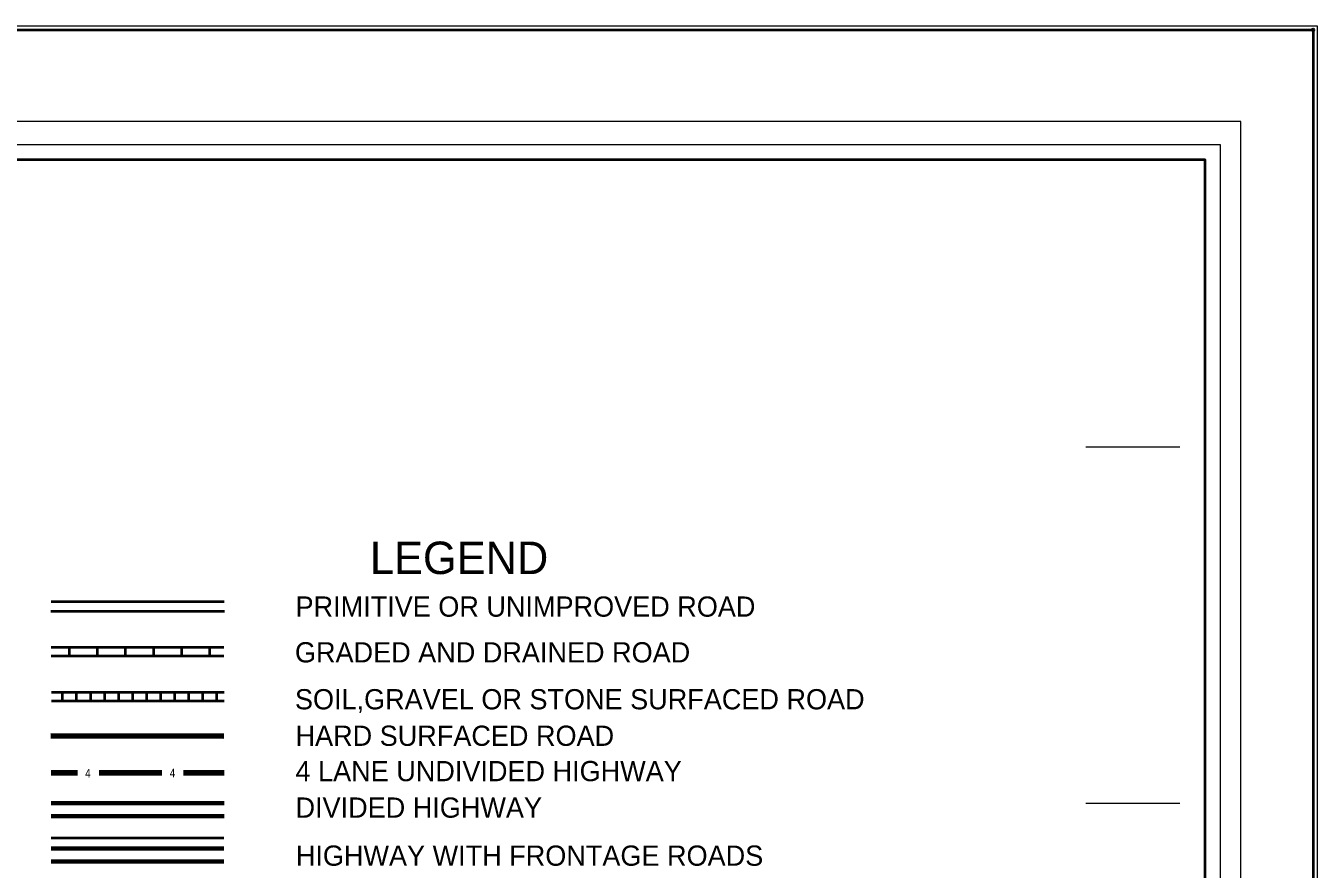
# Model space of a CAD drawing. Extents: x 475210 to 571886, y 145478 to 267644.
# Drawn here: x 560803 to 571841, y 194665 to 201875 of the extents above; entities that cross this region are included whole.
import ezdxf

# ---------------------------------------------------------------- set-up
doc = ezdxf.new("R2010")
doc.units = 0
doc.header["$LTSCALE"] = 50
doc.header["$PDMODE"] = 32
doc.header["$PDSIZE"] = 25
doc.layers.add('1', color=7, linetype='Continuous')
for name, color, linetype, lineweight in [('20', 7, 'Continuous', 40), ('32', 7, 'Continuous', 40), ('38', 7, 'Continuous', 25), ('61', 7, 'Continuous', 13)]:
    doc.layers.add(name, color=color, linetype=linetype, lineweight=lineweight)

msp = doc.modelspace()

# ---------------------------------------------------------------- linework, layer by layer
at = {"layer": '1'}
msp.add_point((571805.86, 201840.28), dxfattribs=at)
at = {"layer": '20', "lineweight": 90}
for p, q in [((561016.36, 195804.13), (562494.76, 195803.62)), ((561018.96, 195489.68), (561244.43, 195489.6)), ((561429.23, 195489.54), (561966.16, 195489.35)), ((562150.96, 195489.29), (562497.39, 195489.17))]:
    msp.add_line(p, q, dxfattribs=at)
at = {"layer": '20', "lineweight": 70}
for p, q in [((561018.88, 195230.67), (562497.28, 195230.16)), ((561018.88, 195119.79), (562497.24, 195119.28)), ((561018.79, 194841.77), (562497.15, 194841.25)), ((561018.71, 194730.89), (562497.11, 194730.37))]:
    msp.add_line(p, q, dxfattribs=at)
at = {"layer": '20'}
msp.add_line((561018.79, 194934.17), (562497.19, 194933.62), dxfattribs=at)
for points in [[(475245.22, 201840.28), (571805.86, 201840.28), (571805.86, 145513.24), (475245.22, 145513.24)], [(478433.07, 200731.32), (570880.35, 200731.32), (570880.35, 146604.96), (478433.07, 146604.96)]]:
    msp.add_lwpolyline(points, close=True, dxfattribs=at)
at = {"layer": '20', "lineweight": 13}
msp.add_lwpolyline([(478123.88, 201056.78), (478123.88, 146295.67), (478302.43, 146474.35), (478302.43, 200861.96), (571010.96, 200861.96), (571010.96, 146474.35), (478302.43, 146474.35), (478123.88, 146295.67), (571189.54, 146295.67), (571189.54, 201056.78)], close=True, dxfattribs=at)
at = {"layer": '32'}
for p, q in [((561018.68, 196952.62), (562498.15, 196952.62)), ((561017.32, 196870.91), (562500.87, 196870.91)), ((561018.68, 196563.13), (562496.79, 196563.13)), ((561018.68, 196488.22), (562496.79, 196488.22)), ((561176.56, 196488.22), (561176.56, 196563.13)), ((561416.06, 196488.22), (561416.06, 196563.13)), ((561656.06, 196488.22), (561656.06, 196563.13)), ((561896.06, 196488.22), (561896.06, 196563.13)), ((562136.06, 196488.22), (562136.06, 196563.13)), ((562376.06, 196488.22), (562376.06, 196563.13)), ((561021.4, 196179.08), (562499.51, 196179.08)), ((561117.57, 196104.17), (561117.57, 196179.08)), ((561237.57, 196104.17), (561237.57, 196179.08)), ((561357.57, 196104.17), (561357.57, 196179.08)), ((561477.57, 196104.17), (561477.57, 196179.08)), ((561597.57, 196104.17), (561597.57, 196179.08)), ((561717.57, 196104.17), (561717.57, 196179.08)), ((561837.57, 196104.17), (561837.57, 196179.08)), ((561957.57, 196104.17), (561957.57, 196179.08)), ((562077.57, 196104.17), (562077.57, 196179.08)), ((562197.57, 196104.17), (562197.57, 196179.08)), ((562317.57, 196104.17), (562317.57, 196179.08)), ((562436.75, 196104.17), (562436.75, 196179.08)), ((561021.4, 196104.17), (562499.51, 196104.17))]:
    msp.add_line(p, q, dxfattribs=at)
at = {"layer": '38', "lineweight": 13}
msp.add_lwpolyline([(571840.86, 145478.24), (475210.22, 145478.24), (475210.22, 201875.28), (571840.86, 201875.28)], close=True, dxfattribs=at)
at = {"layer": '61'}
for points in [[(569862.62, 198276.91), (569864.62, 198276.91), (569866.62, 198276.91), (569868.62, 198276.91), (569870.62, 198276.91), (569872.62, 198276.91), (569874.62, 198276.91), (569876.62, 198276.91), (569878.62, 198276.91), (569880.62, 198276.91), (569882.62, 198276.91), (569884.62, 198276.91), (569886.62, 198276.91), (569888.62, 198276.91), (569890.62, 198276.91), (569892.62, 198276.91), (569894.62, 198276.91), (569896.62, 198276.91), (569898.62, 198276.91), (569900.62, 198276.91), (569902.62, 198276.91), (569904.62, 198276.91), (569906.62, 198276.91), (569908.62, 198276.91), (569910.62, 198276.91), (569912.62, 198276.91), (569914.62, 198276.91), (569916.62, 198276.91), (569918.62, 198276.91), (569920.62, 198276.91), (569922.62, 198276.91), (569924.62, 198276.91), (569926.62, 198276.91), (569928.62, 198276.91), (569930.62, 198276.91), (569932.62, 198276.91), (569934.62, 198276.91), (569936.62, 198276.91), (569938.62, 198276.91), (569940.62, 198276.91), (569942.62, 198276.91), (569944.62, 198276.91), (569946.62, 198276.91), (569948.62, 198276.91), (569950.62, 198276.91), (569952.62, 198276.91), (569954.62, 198276.91), (569956.62, 198276.91), (569958.62, 198276.91), (569960.62, 198276.91), (569962.62, 198276.91), (569964.62, 198276.91), (569966.62, 198276.91), (569968.62, 198276.91), (569970.62, 198276.91), (569972.62, 198276.91), (569974.62, 198276.91), (569976.62, 198276.91), (569978.62, 198276.91), (569980.62, 198276.91), (569982.62, 198276.91), (569984.62, 198276.91), (569986.62, 198276.91), (569988.62, 198276.91), (569990.62, 198276.91), (569992.62, 198276.91), (569994.62, 198276.91), (569996.62, 198276.91), (569998.62, 198276.91), (570000.62, 198276.91), (570002.62, 198276.91), (570004.62, 198276.91), (570006.62, 198276.91), (570008.62, 198276.91), (570010.62, 198276.91), (570012.62, 198276.91), (570014.62, 198276.91), (570016.62, 198276.91), (570018.62, 198276.91), (570020.62, 198276.91), (570022.62, 198276.91), (570024.62, 198276.91), (570026.62, 198276.91), (570028.62, 198276.91), (570030.62, 198276.91), (570032.62, 198276.91), (570034.62, 198276.91), (570036.62, 198276.91), (570038.62, 198276.91), (570040.62, 198276.91), (570042.62, 198276.91), (570044.62, 198276.91), (570046.62, 198276.91), (570048.62, 198276.91), (570050.62, 198276.91), (570052.62, 198276.91), (570054.62, 198276.91), (570056.62, 198276.91), (570058.62, 198276.91), (570060.62, 198276.91)], [(570060.62, 198276.91), (570062.62, 198276.91), (570064.62, 198276.91), (570066.62, 198276.91), (570068.62, 198276.91), (570070.62, 198276.91), (570072.62, 198276.91), (570074.62, 198276.91), (570076.62, 198276.91), (570078.62, 198276.91), (570080.62, 198276.91), (570082.62, 198276.91), (570084.62, 198276.91), (570086.62, 198276.91), (570088.62, 198276.91), (570090.62, 198276.91), (570092.62, 198276.91), (570094.62, 198276.91), (570096.62, 198276.91), (570098.62, 198276.91), (570100.62, 198276.91), (570102.62, 198276.91), (570104.62, 198276.91), (570106.62, 198276.91), (570108.62, 198276.91), (570110.62, 198276.91), (570112.62, 198276.91), (570114.62, 198276.91), (570116.62, 198276.91), (570118.62, 198276.91), (570120.62, 198276.91), (570122.62, 198276.91), (570124.62, 198276.91), (570126.62, 198276.91), (570128.62, 198276.91), (570130.62, 198276.91), (570132.62, 198276.91), (570134.62, 198276.91), (570136.62, 198276.91), (570138.62, 198276.91), (570140.62, 198276.91), (570142.62, 198276.91), (570144.62, 198276.91), (570146.62, 198276.91), (570148.62, 198276.91), (570150.62, 198276.91), (570152.62, 198276.91), (570154.62, 198276.91), (570156.62, 198276.91), (570158.62, 198276.91), (570160.62, 198276.91), (570162.62, 198276.91), (570164.62, 198276.91), (570166.62, 198276.91), (570168.62, 198276.91), (570170.62, 198276.91), (570172.62, 198276.91), (570174.62, 198276.91), (570176.62, 198276.91), (570178.62, 198276.91), (570180.62, 198276.91), (570182.62, 198276.91), (570184.62, 198276.91), (570186.62, 198276.91), (570188.62, 198276.91), (570190.62, 198276.91), (570192.62, 198276.91), (570194.62, 198276.91), (570196.62, 198276.91), (570198.62, 198276.91), (570200.62, 198276.91), (570202.62, 198276.91), (570204.62, 198276.91), (570206.62, 198276.91), (570208.62, 198276.91), (570210.62, 198276.91), (570212.62, 198276.91), (570214.62, 198276.91), (570216.62, 198276.91), (570218.62, 198276.91), (570220.62, 198276.91), (570222.62, 198276.91), (570224.62, 198276.91), (570226.62, 198276.91), (570228.62, 198276.91), (570230.62, 198276.91), (570232.62, 198276.91), (570234.62, 198276.91), (570236.62, 198276.91), (570238.62, 198276.91), (570240.62, 198276.91), (570242.62, 198276.91), (570244.62, 198276.91), (570246.62, 198276.91), (570248.62, 198276.91), (570250.62, 198276.91), (570252.62, 198276.91), (570254.62, 198276.91), (570256.62, 198276.91), (570258.62, 198276.91)], [(570258.62, 198276.91), (570260.62, 198276.91), (570262.62, 198276.91), (570264.62, 198276.91), (570266.62, 198276.91), (570268.62, 198276.91), (570270.62, 198276.91), (570272.62, 198276.91), (570274.62, 198276.91), (570276.62, 198276.91), (570278.62, 198276.91), (570280.62, 198276.91), (570282.62, 198276.91), (570284.62, 198276.91), (570286.62, 198276.91), (570288.62, 198276.91), (570290.62, 198276.91), (570292.62, 198276.91), (570294.62, 198276.91), (570296.62, 198276.91), (570298.62, 198276.91), (570300.62, 198276.91), (570302.62, 198276.91), (570304.62, 198276.91), (570306.62, 198276.91), (570308.62, 198276.91), (570310.62, 198276.91), (570312.62, 198276.91), (570314.62, 198276.91), (570316.62, 198276.91), (570318.62, 198276.91), (570320.62, 198276.91), (570322.62, 198276.91), (570324.62, 198276.91), (570326.62, 198276.91), (570328.62, 198276.91), (570330.62, 198276.91), (570332.62, 198276.91), (570334.62, 198276.91), (570336.62, 198276.91), (570338.62, 198276.91), (570340.62, 198276.91), (570342.62, 198276.91), (570344.62, 198276.91), (570346.62, 198276.91), (570348.62, 198276.91), (570350.62, 198276.91), (570352.62, 198276.91), (570354.62, 198276.91), (570356.62, 198276.91), (570358.62, 198276.91), (570360.62, 198276.91), (570362.62, 198276.91), (570364.62, 198276.91), (570366.62, 198276.91), (570368.62, 198276.91), (570370.62, 198276.91), (570372.62, 198276.91), (570374.62, 198276.91), (570376.62, 198276.91), (570378.62, 198276.91), (570380.62, 198276.91), (570382.62, 198276.91), (570384.62, 198276.91), (570386.62, 198276.91), (570388.62, 198276.91), (570390.62, 198276.91), (570392.62, 198276.91), (570394.62, 198276.91), (570396.62, 198276.91), (570398.62, 198276.91), (570400.62, 198276.91), (570402.62, 198276.91), (570404.62, 198276.91), (570406.62, 198276.91), (570408.62, 198276.91), (570410.62, 198276.91), (570412.62, 198276.91), (570414.62, 198276.91), (570416.62, 198276.91), (570418.62, 198276.91), (570420.62, 198276.91), (570422.62, 198276.91), (570424.62, 198276.91), (570426.62, 198276.91), (570428.62, 198276.91), (570430.62, 198276.91), (570432.62, 198276.91), (570434.62, 198276.91), (570436.62, 198276.91), (570438.62, 198276.91), (570440.62, 198276.91), (570442.62, 198276.91), (570444.62, 198276.91), (570446.62, 198276.91), (570448.62, 198276.91), (570450.62, 198276.91), (570452.62, 198276.91), (570454.62, 198276.91), (570456.62, 198276.91)], [(570456.62, 198276.91), (570458.62, 198276.91), (570460.62, 198276.91), (570462.62, 198276.91), (570464.62, 198276.91), (570466.62, 198276.91), (570468.62, 198276.91), (570470.62, 198276.91), (570472.62, 198276.91), (570474.62, 198276.91), (570476.62, 198276.91), (570478.62, 198276.91), (570480.62, 198276.91), (570482.62, 198276.91), (570484.62, 198276.91), (570486.62, 198276.91), (570488.62, 198276.91), (570490.62, 198276.91), (570492.62, 198276.91), (570494.62, 198276.91), (570496.62, 198276.91), (570498.62, 198276.91), (570500.62, 198276.91), (570502.62, 198276.91), (570504.62, 198276.91), (570506.62, 198276.91), (570508.62, 198276.91), (570510.62, 198276.91), (570512.62, 198276.91), (570514.62, 198276.91), (570516.62, 198276.91), (570518.62, 198276.91), (570520.62, 198276.91), (570522.62, 198276.91), (570524.62, 198276.91), (570526.62, 198276.91), (570528.62, 198276.91), (570530.62, 198276.91), (570532.62, 198276.91), (570534.62, 198276.91), (570536.62, 198276.91), (570538.62, 198276.91), (570540.62, 198276.91), (570542.62, 198276.91), (570544.62, 198276.91), (570546.62, 198276.91), (570548.62, 198276.91), (570550.62, 198276.91), (570552.62, 198276.91), (570554.62, 198276.91), (570556.62, 198276.91), (570558.62, 198276.91), (570560.62, 198276.91), (570562.62, 198276.91), (570564.62, 198276.91), (570566.62, 198276.91), (570568.62, 198276.91), (570570.62, 198276.91), (570572.62, 198276.91), (570574.62, 198276.91), (570576.62, 198276.91), (570578.62, 198276.91), (570580.62, 198276.91), (570582.62, 198276.91), (570584.62, 198276.91), (570586.62, 198276.91), (570588.62, 198276.91), (570590.62, 198276.91), (570592.62, 198276.91), (570594.62, 198276.91), (570596.62, 198276.91), (570598.62, 198276.91), (570600.62, 198276.91), (570602.62, 198276.91), (570604.62, 198276.91), (570606.62, 198276.91), (570608.62, 198276.91), (570610.62, 198276.91), (570612.62, 198276.91), (570614.62, 198276.91), (570616.62, 198276.91), (570618.62, 198276.91), (570620.62, 198276.91), (570622.62, 198276.91), (570624.62, 198276.91), (570626.62, 198276.91), (570628.62, 198276.91), (570630.62, 198276.91), (570632.62, 198276.91), (570634.62, 198276.91), (570636.62, 198276.91), (570638.62, 198276.91), (570640.62, 198276.91), (570642.62, 198276.91), (570644.62, 198276.91), (570646.62, 198276.91), (570648.62, 198276.91), (570650.62, 198276.91), (570652.62, 198276.91), (570654.62, 198276.91)], [(570654.62, 198276.91), (570656.62, 198276.91), (570658.62, 198276.91), (570660.62, 198276.91), (570662.62, 198276.91), (570664.62, 198276.91), (570667.12, 198276.91)], [(569862.62, 195228.91), (569864.62, 195228.91), (569866.62, 195228.91), (569868.62, 195228.91), (569870.62, 195228.91), (569872.62, 195228.91), (569874.62, 195228.91), (569876.62, 195228.91), (569878.62, 195228.91), (569880.62, 195228.91), (569882.62, 195228.91), (569884.62, 195228.91), (569886.62, 195228.91), (569888.62, 195228.91), (569890.62, 195228.91), (569892.62, 195228.91), (569894.62, 195228.91), (569896.62, 195228.91), (569898.62, 195228.91), (569900.62, 195228.91), (569902.62, 195228.91), (569904.62, 195228.91), (569906.62, 195228.91), (569908.62, 195228.91), (569910.62, 195228.91), (569912.62, 195228.91), (569914.62, 195228.91), (569916.62, 195228.91), (569918.62, 195228.91), (569920.62, 195228.91), (569922.62, 195228.91), (569924.62, 195228.91), (569926.62, 195228.91), (569928.62, 195228.91), (569930.62, 195228.91), (569932.62, 195228.91), (569934.62, 195228.91), (569936.62, 195228.91), (569938.62, 195228.91), (569940.62, 195228.91), (569942.62, 195228.91), (569944.62, 195228.91), (569946.62, 195228.91), (569948.62, 195228.91), (569950.62, 195228.91), (569952.62, 195228.91), (569954.62, 195228.91), (569956.62, 195228.91), (569958.62, 195228.91), (569960.62, 195228.91), (569962.62, 195228.91), (569964.62, 195228.91), (569966.62, 195228.91), (569968.62, 195228.91), (569970.62, 195228.91), (569972.62, 195228.91), (569974.62, 195228.91), (569976.62, 195228.91), (569978.62, 195228.91), (569980.62, 195228.91), (569982.62, 195228.91), (569984.62, 195228.91), (569986.62, 195228.91), (569988.62, 195228.91), (569990.62, 195228.91), (569992.62, 195228.91), (569994.62, 195228.91), (569996.62, 195228.91), (569998.62, 195228.91), (570000.62, 195228.91), (570002.62, 195228.91), (570004.62, 195228.91), (570006.62, 195228.91), (570008.62, 195228.91), (570010.62, 195228.91), (570012.62, 195228.91), (570014.62, 195228.91), (570016.62, 195228.91), (570018.62, 195228.91), (570020.62, 195228.91), (570022.62, 195228.91), (570024.62, 195228.91), (570026.62, 195228.91), (570028.62, 195228.91), (570030.62, 195228.91), (570032.62, 195228.91), (570034.62, 195228.91), (570036.62, 195228.91), (570038.62, 195228.91), (570040.62, 195228.91), (570042.62, 195228.91), (570044.62, 195228.91), (570046.62, 195228.91), (570048.62, 195228.91), (570050.62, 195228.91), (570052.62, 195228.91), (570054.62, 195228.91), (570056.62, 195228.91), (570058.62, 195228.91), (570060.62, 195228.91)], [(570060.62, 195228.91), (570062.62, 195228.91), (570064.62, 195228.91), (570066.62, 195228.91), (570068.62, 195228.91), (570070.62, 195228.91), (570072.62, 195228.91), (570074.62, 195228.91), (570076.62, 195228.91), (570078.62, 195228.91), (570080.62, 195228.91), (570082.62, 195228.91), (570084.62, 195228.91), (570086.62, 195228.91), (570088.62, 195228.91), (570090.62, 195228.91), (570092.62, 195228.91), (570094.62, 195228.91), (570096.62, 195228.91), (570098.62, 195228.91), (570100.62, 195228.91), (570102.62, 195228.91), (570104.62, 195228.91), (570106.62, 195228.91), (570108.62, 195228.91), (570110.62, 195228.91), (570112.62, 195228.91), (570114.62, 195228.91), (570116.62, 195228.91), (570118.62, 195228.91), (570120.62, 195228.91), (570122.62, 195228.91), (570124.62, 195228.91), (570126.62, 195228.91), (570128.62, 195228.91), (570130.62, 195228.91), (570132.62, 195228.91), (570134.62, 195228.91), (570136.62, 195228.91), (570138.62, 195228.91), (570140.62, 195228.91), (570142.62, 195228.91), (570144.62, 195228.91), (570146.62, 195228.91), (570148.62, 195228.91), (570150.62, 195228.91), (570152.62, 195228.91), (570154.62, 195228.91), (570156.62, 195228.91), (570158.62, 195228.91), (570160.62, 195228.91), (570162.62, 195228.91), (570164.62, 195228.91), (570166.62, 195228.91), (570168.62, 195228.91), (570170.62, 195228.91), (570172.62, 195228.91), (570174.62, 195228.91), (570176.62, 195228.91), (570178.62, 195228.91), (570180.62, 195228.91), (570182.62, 195228.91), (570184.62, 195228.91), (570186.62, 195228.91), (570188.62, 195228.91), (570190.62, 195228.91), (570192.62, 195228.91), (570194.62, 195228.91), (570196.62, 195228.91), (570198.62, 195228.91), (570200.62, 195228.91), (570202.62, 195228.91), (570204.62, 195228.91), (570206.62, 195228.91), (570208.62, 195228.91), (570210.62, 195228.91), (570212.62, 195228.91), (570214.62, 195228.91), (570216.62, 195228.91), (570218.62, 195228.91), (570220.62, 195228.91), (570222.62, 195228.91), (570224.62, 195228.91), (570226.62, 195228.91), (570228.62, 195228.91), (570230.62, 195228.91), (570232.62, 195228.91), (570234.62, 195228.91), (570236.62, 195228.91), (570238.62, 195228.91), (570240.62, 195228.91), (570242.62, 195228.91), (570244.62, 195228.91), (570246.62, 195228.91), (570248.62, 195228.91), (570250.62, 195228.91), (570252.62, 195228.91), (570254.62, 195228.91), (570256.62, 195228.91), (570258.62, 195228.91)], [(570258.62, 195228.91), (570260.62, 195228.91), (570262.62, 195228.91), (570264.62, 195228.91), (570266.62, 195228.91), (570268.62, 195228.91), (570270.62, 195228.91), (570272.62, 195228.91), (570274.62, 195228.91), (570276.62, 195228.91), (570278.62, 195228.91), (570280.62, 195228.91), (570282.62, 195228.91), (570284.62, 195228.91), (570286.62, 195228.91), (570288.62, 195228.91), (570290.62, 195228.91), (570292.62, 195228.91), (570294.62, 195228.91), (570296.62, 195228.91), (570298.62, 195228.91), (570300.62, 195228.91), (570302.62, 195228.91), (570304.62, 195228.91), (570306.62, 195228.91), (570308.62, 195228.91), (570310.62, 195228.91), (570312.62, 195228.91), (570314.62, 195228.91), (570316.62, 195228.91), (570318.62, 195228.91), (570320.62, 195228.91), (570322.62, 195228.91), (570324.62, 195228.91), (570326.62, 195228.91), (570328.62, 195228.91), (570330.62, 195228.91), (570332.62, 195228.91), (570334.62, 195228.91), (570336.62, 195228.91), (570338.62, 195228.91), (570340.62, 195228.91), (570342.62, 195228.91), (570344.62, 195228.91), (570346.62, 195228.91), (570348.62, 195228.91), (570350.62, 195228.91), (570352.62, 195228.91), (570354.62, 195228.91), (570356.62, 195228.91), (570358.62, 195228.91), (570360.62, 195228.91), (570362.62, 195228.91), (570364.62, 195228.91), (570366.62, 195228.91), (570368.62, 195228.91), (570370.62, 195228.91), (570372.62, 195228.91), (570374.62, 195228.91), (570376.62, 195228.91), (570378.62, 195228.91), (570380.62, 195228.91), (570382.62, 195228.91), (570384.62, 195228.91), (570386.62, 195228.91), (570388.62, 195228.91), (570390.62, 195228.91), (570392.62, 195228.91), (570394.62, 195228.91), (570396.62, 195228.91), (570398.62, 195228.91), (570400.62, 195228.91), (570402.62, 195228.91), (570404.62, 195228.91), (570406.62, 195228.91), (570408.62, 195228.91), (570410.62, 195228.91), (570412.62, 195228.91), (570414.62, 195228.91), (570416.62, 195228.91), (570418.62, 195228.91), (570420.62, 195228.91), (570422.62, 195228.91), (570424.62, 195228.91), (570426.62, 195228.91), (570428.62, 195228.91), (570430.62, 195228.91), (570432.62, 195228.91), (570434.62, 195228.91), (570436.62, 195228.91), (570438.62, 195228.91), (570440.62, 195228.91), (570442.62, 195228.91), (570444.62, 195228.91), (570446.62, 195228.91), (570448.62, 195228.91), (570450.62, 195228.91), (570452.62, 195228.91), (570454.62, 195228.91), (570456.62, 195228.91)], [(570456.62, 195228.91), (570458.62, 195228.91), (570460.62, 195228.91), (570462.62, 195228.91), (570464.62, 195228.91), (570466.62, 195228.91), (570468.62, 195228.91), (570470.62, 195228.91), (570472.62, 195228.91), (570474.62, 195228.91), (570476.62, 195228.91), (570478.62, 195228.91), (570480.62, 195228.91), (570482.62, 195228.91), (570484.62, 195228.91), (570486.62, 195228.91), (570488.62, 195228.91), (570490.62, 195228.91), (570492.62, 195228.91), (570494.62, 195228.91), (570496.62, 195228.91), (570498.62, 195228.91), (570500.62, 195228.91), (570502.62, 195228.91), (570504.62, 195228.91), (570506.62, 195228.91), (570508.62, 195228.91), (570510.62, 195228.91), (570512.62, 195228.91), (570514.62, 195228.91), (570516.62, 195228.91), (570518.62, 195228.91), (570520.62, 195228.91), (570522.62, 195228.91), (570524.62, 195228.91), (570526.62, 195228.91), (570528.62, 195228.91), (570530.62, 195228.91), (570532.62, 195228.91), (570534.62, 195228.91), (570536.62, 195228.91), (570538.62, 195228.91), (570540.62, 195228.91), (570542.62, 195228.91), (570544.62, 195228.91), (570546.62, 195228.91), (570548.62, 195228.91), (570550.62, 195228.91), (570552.62, 195228.91), (570554.62, 195228.91), (570556.62, 195228.91), (570558.62, 195228.91), (570560.62, 195228.91), (570562.62, 195228.91), (570564.62, 195228.91), (570566.62, 195228.91), (570568.62, 195228.91), (570570.62, 195228.91), (570572.62, 195228.91), (570574.62, 195228.91), (570576.62, 195228.91), (570578.62, 195228.91), (570580.62, 195228.91), (570582.62, 195228.91), (570584.62, 195228.91), (570586.62, 195228.91), (570588.62, 195228.91), (570590.62, 195228.91), (570592.62, 195228.91), (570594.62, 195228.91), (570596.62, 195228.91), (570598.62, 195228.91), (570600.62, 195228.91), (570602.62, 195228.91), (570604.62, 195228.91), (570606.62, 195228.91), (570608.62, 195228.91), (570610.62, 195228.91), (570612.62, 195228.91), (570614.62, 195228.91), (570616.62, 195228.91), (570618.62, 195228.91), (570620.62, 195228.91), (570622.62, 195228.91), (570624.62, 195228.91), (570626.62, 195228.91), (570628.62, 195228.91), (570630.62, 195228.91), (570632.62, 195228.91), (570634.62, 195228.91), (570636.62, 195228.91), (570638.62, 195228.91), (570640.62, 195228.91), (570642.62, 195228.91), (570644.62, 195228.91), (570646.62, 195228.91), (570648.62, 195228.91), (570650.62, 195228.91), (570652.62, 195228.91), (570654.62, 195228.91)], [(570654.62, 195228.91), (570656.62, 195228.91), (570658.62, 195228.91), (570660.62, 195228.91), (570662.62, 195228.91), (570664.62, 195228.91), (570667.12, 195228.91)]]:
    msp.add_lwpolyline(points, dxfattribs=at)

# ---------------------------------------------------------------- texts
at = {"layer": '20'}
for s, height, p in [('LEGEND', 277.2, (563744.44, 197188.46)), ('PRIMITIVE OR UNIMPROVED ROAD', 172.9, (563108.56, 196823.97)), ('GRADED AND DRAINED ROAD', 172.9, (563103.58, 196432.97)), ('SOIL,GRAVEL OR STONE SURFACED ROAD', 172.9, (563103.58, 196031.76)), ('HARD SURFACED ROAD', 172.9, (563108.53, 195719.71)), ('4 LANE UNDIVIDED HIGHWAY', 172.9, (563108.53, 195417.56)), ('DIVIDED HIGHWAY', 172.9, (563108.53, 195105.51)), ('HIGHWAY WITH FRONTAGE ROADS', 172.9, (563111.29, 194694.75))]:
    msp.add_text(s, height=height, dxfattribs=at).set_placement(p)
at = {"layer": '20', "width": 0.85}
for p in [(561310.77, 195449.16), (562033.45, 195450.65)]:
    msp.add_text('4', height=73.92, rotation=359.966, dxfattribs=at).set_placement(p)

doc.saveas('drawing.dxf')
